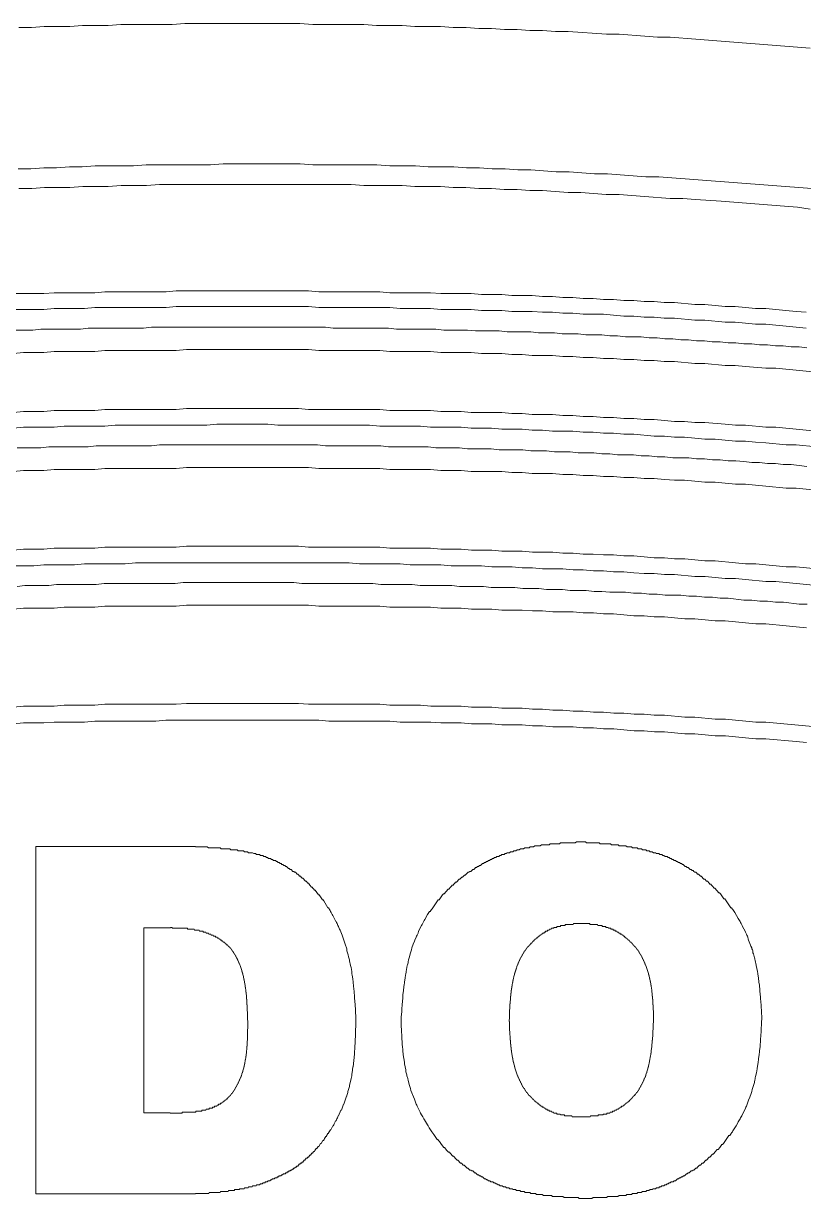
# Model space of a CAD drawing. Header units: millimetres. Extents: x 0 to 1975, y 0 to 1358.
# Drawn here: x 1096.72 to 1104.66, y 986.54 to 998.5 of the extents above; entities that cross this region are included whole.
import ezdxf

# ---------------------------------------------------------------- set-up
doc = ezdxf.new("R2010")
doc.units = ezdxf.units.MM
doc.layers.add('KASTEN', color=1, linetype='Continuous', lineweight=5)

msp = doc.modelspace()

# ---------------------------------------------------------------- linework, layer by layer
at = {"layer": 'KASTEN', "linetype": 'Continuous', "ltscale": 4}
for p, q in [((1096.844, 990.125), (1098.47, 990.125)), ((1096.844, 986.59), (1096.844, 990.125)), ((1097.946, 989.299), (1097.946, 987.416)), ((1098.216, 989.299), (1097.946, 989.299)), ((1097.946, 987.416), (1098.212, 987.416)), ((1098.47, 986.59), (1096.844, 986.59))]:
    msp.add_line(p, q, dxfattribs=at)
for points in [[(1096.671, 998.463), (1096.801, 998.463), (1096.931, 998.473), (1097.191, 998.473), (1097.321, 998.483), (1097.581, 998.483), (1097.711, 998.493), (1098.232, 998.493), (1098.362, 998.503), (1099.533, 998.503), (1099.664, 998.493), (1100.184, 998.493), (1100.314, 998.483), (1100.574, 998.483), (1100.704, 998.473), (1100.965, 998.473), (1101.095, 998.463), (1101.225, 998.463), (1101.355, 998.453), (1101.485, 998.453), (1101.615, 998.443), (1101.745, 998.443), (1101.875, 998.433), (1102.005, 998.433), (1102.135, 998.423), (1102.264, 998.423), (1102.654, 998.393), (1102.784, 998.393), (1103.044, 998.373), (1103.173, 998.363), (1103.303, 998.363), (1103.563, 998.343), (1103.692, 998.333), (1103.952, 998.313), (1104.081, 998.303), (1104.211, 998.293), (1104.34, 998.283), (1104.6, 998.263), (1104.729, 998.253)], [(1096.666, 997.023), (1096.796, 997.023), (1096.927, 997.033), (1097.057, 997.033), (1097.187, 997.043), (1097.318, 997.043), (1097.448, 997.053), (1097.839, 997.053), (1097.97, 997.063), (1098.622, 997.063), (1098.752, 997.073), (1099.535, 997.073), (1099.666, 997.063), (1100.318, 997.063), (1100.449, 997.053), (1100.709, 997.053), (1100.84, 997.043), (1101.101, 997.043), (1101.231, 997.033), (1101.362, 997.033), (1101.492, 997.023), (1101.622, 997.023), (1101.753, 997.013), (1101.883, 997.013), (1102.013, 997.003), (1102.144, 996.993), (1102.274, 996.993), (1102.534, 996.973), (1102.665, 996.973), (1103.055, 996.943), (1103.186, 996.943), (1104.746, 996.823)], [(1104.727, 996.613), (1104.598, 996.633), (1104.468, 996.643), (1104.339, 996.653), (1104.209, 996.663), (1104.08, 996.673), (1103.95, 996.683), (1103.821, 996.693), (1103.561, 996.713), (1103.432, 996.723), (1103.302, 996.723), (1103.042, 996.743), (1102.913, 996.753), (1102.783, 996.763), (1102.653, 996.763), (1102.393, 996.783), (1102.263, 996.783), (1102.134, 996.793), (1102.004, 996.803), (1101.874, 996.803), (1101.744, 996.813), (1101.614, 996.813), (1101.484, 996.823), (1101.354, 996.823), (1101.224, 996.833), (1101.094, 996.833), (1100.964, 996.843), (1100.704, 996.843), (1100.574, 996.853), (1100.184, 996.853), (1100.054, 996.863), (1098.103, 996.863), (1097.973, 996.853), (1097.713, 996.853), (1097.583, 996.843), (1097.323, 996.843), (1097.193, 996.833), (1096.933, 996.833), (1096.803, 996.823), (1096.673, 996.823)], [(1096.618, 995.753), (1096.928, 995.753), (1097.032, 995.763), (1097.446, 995.763), (1097.549, 995.773), (1098.171, 995.773), (1098.274, 995.783), (1099.621, 995.783), (1099.725, 995.773), (1100.346, 995.773), (1100.45, 995.763), (1100.864, 995.763), (1100.967, 995.753), (1101.278, 995.753), (1101.381, 995.743), (1101.588, 995.743), (1101.692, 995.733), (1101.899, 995.733), (1102.002, 995.723), (1102.106, 995.723), (1102.209, 995.713), (1102.313, 995.713), (1102.416, 995.703), (1102.52, 995.703), (1102.623, 995.693), (1102.726, 995.693), (1102.83, 995.683), (1102.933, 995.683), (1103.037, 995.673), (1103.14, 995.673), (1103.243, 995.663), (1103.347, 995.663), (1103.553, 995.643), (1103.656, 995.643), (1103.76, 995.633), (1103.863, 995.623), (1103.966, 995.623), (1104.07, 995.613), (1104.173, 995.603), (1104.276, 995.603), (1104.482, 995.583), (1104.586, 995.573), (1104.689, 995.563)], [(1104.689, 995.403), (1104.483, 995.423), (1104.379, 995.433), (1104.276, 995.443), (1104.173, 995.443), (1104.07, 995.453), (1103.966, 995.463), (1103.863, 995.463), (1103.657, 995.483), (1103.553, 995.483), (1103.347, 995.503), (1103.243, 995.503), (1103.14, 995.513), (1103.037, 995.513), (1102.933, 995.523), (1102.83, 995.523), (1102.727, 995.533), (1102.623, 995.543), (1102.416, 995.543), (1102.313, 995.553), (1102.209, 995.553), (1102.106, 995.563), (1102.003, 995.563), (1101.899, 995.573), (1101.692, 995.573), (1101.589, 995.583), (1101.382, 995.583), (1101.278, 995.593), (1100.967, 995.593), (1100.864, 995.603), (1100.553, 995.603), (1100.45, 995.613), (1099.725, 995.613), (1099.621, 995.623), (1098.274, 995.623), (1098.171, 995.613), (1097.446, 995.613), (1097.342, 995.603), (1097.032, 995.603), (1096.928, 995.593), (1096.617, 995.593)], [(1096.575, 995.383), (1096.816, 995.383), (1096.897, 995.393), (1097.299, 995.393), (1097.379, 995.403), (1097.942, 995.403), (1098.023, 995.413), (1099.793, 995.413), (1099.873, 995.403), (1100.436, 995.403), (1100.516, 995.393), (1100.919, 995.393), (1100.999, 995.383), (1101.24, 995.383), (1101.321, 995.373), (1101.562, 995.373), (1101.642, 995.363), (1101.884, 995.363), (1101.964, 995.353), (1102.125, 995.353), (1102.205, 995.343), (1102.366, 995.343), (1102.446, 995.333), (1102.607, 995.333), (1102.688, 995.323), (1102.768, 995.323), (1102.848, 995.313), (1103.009, 995.313), (1103.089, 995.303), (1103.17, 995.303), (1103.25, 995.293), (1103.33, 995.293), (1103.411, 995.283), (1103.491, 995.283), (1103.571, 995.273), (1103.652, 995.273), (1103.732, 995.263), (1103.812, 995.263), (1103.893, 995.253), (1103.973, 995.253), (1104.053, 995.243), (1104.134, 995.243), (1104.214, 995.233), (1104.294, 995.233), (1104.374, 995.223), (1104.455, 995.223), (1104.535, 995.213), (1104.615, 995.213), (1104.695, 995.203)], [(1096.617, 995.143), (1096.721, 995.153), (1096.928, 995.153), (1097.032, 995.163), (1097.446, 995.163), (1097.549, 995.173), (1098.274, 995.173), (1098.378, 995.183), (1099.621, 995.183), (1099.725, 995.173), (1100.346, 995.173), (1100.45, 995.163), (1100.864, 995.163), (1100.967, 995.153), (1101.278, 995.153), (1101.382, 995.143), (1101.589, 995.143), (1101.692, 995.133), (1101.796, 995.133), (1101.899, 995.123), (1102.106, 995.123), (1102.209, 995.113), (1102.313, 995.113), (1102.416, 995.103), (1102.52, 995.103), (1102.623, 995.093), (1102.727, 995.093), (1102.83, 995.083), (1102.933, 995.083), (1103.037, 995.073), (1103.14, 995.073), (1103.243, 995.063), (1103.347, 995.063), (1103.553, 995.043), (1103.657, 995.043), (1103.863, 995.023), (1103.966, 995.023), (1104.07, 995.013), (1104.276, 994.993), (1104.379, 994.993), (1104.482, 994.983), (1104.586, 994.973), (1104.895, 994.943)], [(1096.617, 994.543), (1096.721, 994.553), (1096.928, 994.553), (1097.031, 994.563), (1097.446, 994.563), (1097.549, 994.573), (1098.274, 994.573), (1098.378, 994.583), (1099.518, 994.583), (1099.621, 994.573), (1100.346, 994.573), (1100.45, 994.563), (1100.864, 994.563), (1100.968, 994.553), (1101.175, 994.553), (1101.278, 994.543), (1101.589, 994.543), (1101.692, 994.533), (1101.796, 994.533), (1101.899, 994.523), (1102.106, 994.523), (1102.21, 994.513), (1102.313, 994.513), (1102.417, 994.503), (1102.52, 994.503), (1102.623, 994.493), (1102.727, 994.493), (1102.83, 994.483), (1102.934, 994.483), (1103.037, 994.473), (1103.14, 994.473), (1103.244, 994.463), (1103.347, 994.453), (1103.45, 994.453), (1103.554, 994.443), (1103.657, 994.443), (1103.863, 994.423), (1103.967, 994.413), (1104.07, 994.413), (1104.276, 994.393), (1104.38, 994.393), (1104.998, 994.333)], [(1104.792, 994.193), (1104.586, 994.213), (1104.483, 994.213), (1104.277, 994.233), (1104.173, 994.243), (1104.07, 994.253), (1103.967, 994.253), (1103.864, 994.263), (1103.76, 994.273), (1103.657, 994.273), (1103.554, 994.283), (1103.45, 994.293), (1103.347, 994.293), (1103.244, 994.303), (1103.14, 994.303), (1102.934, 994.323), (1102.83, 994.323), (1102.727, 994.333), (1102.624, 994.333), (1102.52, 994.343), (1102.417, 994.343), (1102.313, 994.353), (1102.106, 994.353), (1102.003, 994.363), (1101.899, 994.363), (1101.796, 994.373), (1101.589, 994.373), (1101.485, 994.383), (1101.278, 994.383), (1101.175, 994.393), (1100.864, 994.393), (1100.761, 994.403), (1100.346, 994.403), (1100.243, 994.413), (1099.31, 994.413), (1099.207, 994.423), (1098.689, 994.423), (1098.585, 994.413), (1097.653, 994.413), (1097.549, 994.403), (1097.135, 994.403), (1097.031, 994.393), (1096.721, 994.393), (1096.617, 994.383)], [(1096.655, 994.183), (1096.896, 994.183), (1096.977, 994.193), (1097.379, 994.193), (1097.46, 994.203), (1098.023, 994.203), (1098.103, 994.213), (1099.712, 994.213), (1099.793, 994.203), (1100.356, 994.203), (1100.436, 994.193), (1100.838, 994.193), (1100.919, 994.183), (1101.16, 994.183), (1101.241, 994.173), (1101.482, 994.173), (1101.562, 994.163), (1101.803, 994.163), (1101.884, 994.153), (1102.045, 994.153), (1102.125, 994.143), (1102.286, 994.143), (1102.366, 994.133), (1102.527, 994.133), (1102.608, 994.123), (1102.688, 994.123), (1102.768, 994.113), (1102.929, 994.113), (1103.009, 994.103), (1103.09, 994.103), (1103.17, 994.093), (1103.25, 994.093), (1103.331, 994.083), (1103.492, 994.083), (1103.572, 994.073), (1103.652, 994.073), (1103.733, 994.063), (1103.813, 994.063), (1103.893, 994.053), (1103.973, 994.053), (1104.054, 994.043), (1104.134, 994.033), (1104.214, 994.033), (1104.295, 994.023), (1104.375, 994.023), (1104.455, 994.013), (1104.535, 994.013), (1104.616, 994.003), (1104.696, 993.993)], [(1096.617, 993.943), (1096.721, 993.953), (1096.928, 993.953), (1097.031, 993.963), (1097.446, 993.963), (1097.549, 993.973), (1098.274, 993.973), (1098.378, 993.983), (1099.621, 993.983), (1099.725, 993.973), (1100.346, 993.973), (1100.45, 993.963), (1100.864, 993.963), (1100.968, 993.953), (1101.175, 993.953), (1101.278, 993.943), (1101.589, 993.943), (1101.692, 993.933), (1101.796, 993.933), (1101.899, 993.923), (1102.106, 993.923), (1102.21, 993.913), (1102.313, 993.913), (1102.417, 993.903), (1102.52, 993.903), (1102.624, 993.893), (1102.727, 993.893), (1102.83, 993.883), (1102.934, 993.883), (1103.037, 993.873), (1103.14, 993.873), (1103.244, 993.863), (1103.347, 993.853), (1103.45, 993.853), (1103.554, 993.843), (1103.657, 993.833), (1103.76, 993.833), (1103.864, 993.823), (1103.967, 993.813), (1104.07, 993.813), (1104.173, 993.803), (1104.277, 993.793), (1104.483, 993.773), (1104.586, 993.773), (1104.895, 993.743)], [(1096.617, 993.143), (1096.721, 993.153), (1096.928, 993.153), (1097.031, 993.163), (1097.445, 993.163), (1097.549, 993.173), (1098.274, 993.173), (1098.378, 993.183), (1099.518, 993.183), (1099.621, 993.173), (1100.346, 993.173), (1100.45, 993.163), (1100.864, 993.163), (1100.968, 993.153), (1101.175, 993.153), (1101.279, 993.143), (1101.486, 993.143), (1101.589, 993.133), (1101.796, 993.133), (1101.9, 993.123), (1102.107, 993.123), (1102.21, 993.113), (1102.314, 993.113), (1102.417, 993.103), (1102.52, 993.103), (1102.624, 993.093), (1102.727, 993.093), (1102.831, 993.083), (1102.934, 993.083), (1103.037, 993.073), (1103.141, 993.063), (1103.244, 993.063), (1103.347, 993.053), (1103.451, 993.053), (1103.657, 993.033), (1103.761, 993.033), (1103.967, 993.013), (1104.071, 993.003), (1104.174, 993.003), (1104.483, 992.973), (1104.587, 992.973), (1106.647, 992.773)], [(1104.999, 992.763), (1104.484, 992.813), (1104.38, 992.823), (1104.277, 992.823), (1104.071, 992.843), (1103.967, 992.853), (1103.864, 992.853), (1103.658, 992.873), (1103.554, 992.873), (1103.348, 992.893), (1103.244, 992.893), (1103.141, 992.903), (1103.038, 992.903), (1102.934, 992.913), (1102.831, 992.923), (1102.727, 992.923), (1102.624, 992.933), (1102.521, 992.933), (1102.417, 992.943), (1102.314, 992.943), (1102.21, 992.953), (1102.003, 992.953), (1101.9, 992.963), (1101.796, 992.963), (1101.693, 992.973), (1101.486, 992.973), (1101.382, 992.983), (1101.072, 992.983), (1100.968, 992.993), (1100.657, 992.993), (1100.554, 993.003), (1100.139, 993.003), (1100.036, 993.013), (1097.86, 993.013), (1097.756, 993.003), (1097.342, 993.003), (1097.238, 992.993), (1096.928, 992.993), (1096.824, 992.983), (1096.513, 992.983)], [(1096.655, 992.773), (1096.735, 992.783), (1096.977, 992.783), (1097.057, 992.793), (1097.459, 992.793), (1097.54, 992.803), (1098.264, 992.803), (1098.345, 992.813), (1099.471, 992.813), (1099.552, 992.803), (1100.276, 992.803), (1100.356, 992.793), (1100.678, 992.793), (1100.758, 992.783), (1101.08, 992.783), (1101.16, 992.773), (1101.402, 992.773), (1101.482, 992.763), (1101.723, 992.763), (1101.804, 992.753), (1101.965, 992.753), (1102.045, 992.743), (1102.206, 992.743), (1102.286, 992.733), (1102.447, 992.733), (1102.528, 992.723), (1102.608, 992.723), (1102.688, 992.713), (1102.849, 992.713), (1102.93, 992.703), (1103.01, 992.703), (1103.09, 992.693), (1103.171, 992.693), (1103.251, 992.683), (1103.412, 992.683), (1103.492, 992.673), (1103.572, 992.673), (1103.653, 992.663), (1103.733, 992.663), (1103.813, 992.653), (1103.894, 992.653), (1104.054, 992.633), (1104.135, 992.633), (1104.215, 992.623), (1104.295, 992.623), (1104.375, 992.613), (1104.456, 992.613), (1104.616, 992.593), (1104.697, 992.593)], [(1096.617, 992.543), (1096.72, 992.553), (1097.031, 992.553), (1097.135, 992.563), (1097.445, 992.563), (1097.549, 992.573), (1098.274, 992.573), (1098.378, 992.583), (1099.621, 992.583), (1099.725, 992.573), (1100.347, 992.573), (1100.45, 992.563), (1100.864, 992.563), (1100.968, 992.553), (1101.175, 992.553), (1101.279, 992.543), (1101.486, 992.543), (1101.589, 992.533), (1101.796, 992.533), (1101.9, 992.523), (1102.003, 992.523), (1102.107, 992.513), (1102.314, 992.513), (1102.417, 992.503), (1102.521, 992.503), (1102.624, 992.493), (1102.727, 992.493), (1102.831, 992.483), (1102.934, 992.473), (1103.038, 992.473), (1103.141, 992.463), (1103.244, 992.463), (1103.348, 992.453), (1103.451, 992.443), (1103.554, 992.443), (1103.658, 992.433), (1103.761, 992.423), (1103.864, 992.423), (1103.967, 992.413), (1104.071, 992.403), (1104.174, 992.393), (1104.277, 992.393), (1104.483, 992.373), (1104.587, 992.363), (1104.69, 992.353)], [(1096.617, 991.543), (1096.72, 991.553), (1097.031, 991.553), (1097.134, 991.563), (1097.445, 991.563), (1097.549, 991.573), (1098.274, 991.573), (1098.378, 991.583), (1099.518, 991.583), (1099.621, 991.573), (1100.347, 991.573), (1100.45, 991.563), (1100.761, 991.563), (1100.865, 991.553), (1101.175, 991.553), (1101.279, 991.543), (1101.486, 991.543), (1101.59, 991.533), (1101.797, 991.533), (1101.9, 991.523), (1102.004, 991.523), (1102.107, 991.513), (1102.211, 991.513), (1102.314, 991.503), (1102.417, 991.503), (1102.521, 991.493), (1102.624, 991.493), (1102.728, 991.483), (1102.831, 991.483), (1102.935, 991.473), (1103.038, 991.473), (1103.141, 991.463), (1103.245, 991.463), (1103.451, 991.443), (1103.555, 991.443), (1103.761, 991.423), (1103.865, 991.423), (1104.174, 991.393), (1104.278, 991.393), (1104.793, 991.343)], [(1104.691, 991.183), (1104.587, 991.193), (1104.278, 991.223), (1104.175, 991.223), (1104.071, 991.233), (1103.865, 991.253), (1103.762, 991.253), (1103.658, 991.263), (1103.555, 991.273), (1103.452, 991.273), (1103.348, 991.283), (1103.245, 991.293), (1103.142, 991.293), (1103.038, 991.303), (1102.935, 991.303), (1102.831, 991.313), (1102.728, 991.323), (1102.625, 991.323), (1102.521, 991.333), (1102.418, 991.333), (1102.314, 991.343), (1102.107, 991.343), (1102.004, 991.353), (1101.9, 991.353), (1101.797, 991.363), (1101.59, 991.363), (1101.486, 991.373), (1101.279, 991.373), (1101.175, 991.383), (1100.968, 991.383), (1100.865, 991.393), (1100.554, 991.393), (1100.45, 991.403), (1099.829, 991.403), (1099.725, 991.413), (1098.17, 991.413), (1098.067, 991.403), (1097.445, 991.403), (1097.342, 991.393), (1097.031, 991.393), (1096.927, 991.383), (1096.72, 991.383), (1096.617, 991.373)], [(1100.563, 988.353), (1100.564, 988.363), (1100.565, 988.383), (1100.565, 988.393), (1100.57, 988.443), (1100.57, 988.463), (1100.576, 988.523), (1100.577, 988.543), (1100.582, 988.593), (1100.583, 988.613), (1100.586, 988.643), (1100.588, 988.653), (1100.59, 988.673), (1100.592, 988.683), (1100.593, 988.703), (1100.594, 988.713), (1100.596, 988.723), (1100.597, 988.733), (1100.599, 988.743), (1100.6, 988.753), (1100.602, 988.763), (1100.605, 988.793), (1100.613, 988.833), (1100.614, 988.843), (1100.617, 988.853), (1100.619, 988.873), (1100.627, 988.913), (1100.63, 988.923), (1100.632, 988.933), (1100.635, 988.943), (1100.637, 988.953), (1100.64, 988.973), (1100.643, 988.983), (1100.645, 988.993), (1100.66, 989.043), (1100.664, 989.053), (1100.67, 989.073), (1100.674, 989.093), (1100.677, 989.103), (1100.685, 989.123), (1100.688, 989.133), (1100.7, 989.163), (1100.705, 989.173), (1100.717, 989.203), (1100.722, 989.213), (1100.726, 989.223), (1100.736, 989.243), (1100.741, 989.263), (1100.771, 989.323), (1100.777, 989.333), (1100.787, 989.353), (1100.799, 989.373), (1100.804, 989.383), (1100.834, 989.433), (1100.841, 989.443), (1100.853, 989.463), (1100.86, 989.463), (1100.866, 989.473), (1100.873, 989.483), (1100.879, 989.493), (1100.942, 989.583), (1100.95, 989.583), (1100.964, 989.603), (1100.98, 989.623), (1100.987, 989.633), (1100.995, 989.643), (1101.003, 989.643), (1101.043, 989.693), (1101.051, 989.693), (1101.067, 989.713), (1101.076, 989.723), (1101.084, 989.733), (1101.093, 989.733), (1101.101, 989.743), (1101.11, 989.753), (1101.118, 989.763), (1101.127, 989.763), (1101.154, 989.793), (1101.163, 989.793), (1101.181, 989.813), (1101.19, 989.813), (1101.208, 989.833), (1101.217, 989.833), (1101.227, 989.843), (1101.245, 989.863), (1101.255, 989.863), (1101.264, 989.873), (1101.274, 989.873), (1101.283, 989.883), (1101.293, 989.893), (1101.303, 989.893), (1101.313, 989.903), (1101.322, 989.913), (1101.332, 989.913), (1101.342, 989.923), (1101.352, 989.923), (1101.362, 989.933), (1101.372, 989.933), (1101.392, 989.953), (1101.402, 989.953), (1101.413, 989.963), (1101.423, 989.963), (1101.433, 989.973), (1101.443, 989.973), (1101.454, 989.983), (1101.464, 989.983), (1101.474, 989.993), (1101.485, 989.993), (1101.495, 990.003), (1101.506, 990.003), (1101.516, 990.013), (1101.527, 990.013), (1101.538, 990.023), (1101.559, 990.023), (1101.57, 990.033), (1101.58, 990.033), (1101.591, 990.043), (1101.613, 990.043), (1101.624, 990.053), (1101.635, 990.053), (1101.645, 990.063), (1101.667, 990.063), (1101.678, 990.073), (1101.7, 990.073), (1101.711, 990.083), (1101.733, 990.083), (1101.744, 990.093), (1101.767, 990.093), (1101.778, 990.103), (1101.811, 990.103), (1101.823, 990.113), (1101.867, 990.113), (1101.879, 990.123), (1101.913, 990.123), (1101.924, 990.133), (1101.981, 990.133), (1101.992, 990.143), (1102.072, 990.143), (1102.083, 990.153), (1102.175, 990.153), (1102.186, 990.163), (1102.336, 990.163), (1102.348, 990.173), (1102.394, 990.173)], [(1102.394, 990.173), (1102.44, 990.173), (1102.452, 990.163), (1102.579, 990.163), (1102.59, 990.153), (1102.694, 990.153), (1102.705, 990.143), (1102.774, 990.143), (1102.785, 990.133), (1102.853, 990.133), (1102.865, 990.123), (1102.91, 990.123), (1102.921, 990.113), (1102.966, 990.113), (1102.977, 990.103), (1103.011, 990.103), (1103.022, 990.093), (1103.055, 990.093), (1103.066, 990.083), (1103.088, 990.083), (1103.099, 990.073), (1103.121, 990.073), (1103.132, 990.063), (1103.154, 990.063), (1103.164, 990.053), (1103.186, 990.053), (1103.197, 990.043), (1103.218, 990.043), (1103.229, 990.033), (1103.24, 990.033), (1103.251, 990.023), (1103.272, 990.023), (1103.282, 990.013), (1103.293, 990.013), (1103.304, 990.003), (1103.314, 990.003), (1103.324, 989.993), (1103.335, 989.993), (1103.345, 989.983), (1103.356, 989.983), (1103.366, 989.973), (1103.376, 989.973), (1103.387, 989.963), (1103.397, 989.963), (1103.407, 989.953), (1103.417, 989.953), (1103.427, 989.943), (1103.437, 989.943), (1103.457, 989.923), (1103.467, 989.923), (1103.477, 989.913), (1103.487, 989.913), (1103.507, 989.893), (1103.516, 989.893), (1103.526, 989.883), (1103.536, 989.883), (1103.545, 989.873), (1103.555, 989.863), (1103.564, 989.863), (1103.574, 989.853), (1103.583, 989.843), (1103.592, 989.843), (1103.602, 989.833), (1103.611, 989.823), (1103.62, 989.823), (1103.647, 989.793), (1103.656, 989.793), (1103.674, 989.773), (1103.682, 989.773), (1103.7, 989.753), (1103.708, 989.743), (1103.717, 989.743), (1103.725, 989.733), (1103.734, 989.723), (1103.75, 989.703), (1103.758, 989.703), (1103.798, 989.653), (1103.806, 989.653), (1103.814, 989.643), (1103.821, 989.633), (1103.837, 989.613), (1103.851, 989.593), (1103.859, 989.593), (1103.88, 989.563), (1103.888, 989.553), (1103.895, 989.543), (1103.901, 989.533), (1103.922, 989.503), (1103.928, 989.503), (1103.935, 989.493), (1103.941, 989.483), (1103.948, 989.473), (1103.954, 989.463), (1103.961, 989.453), (1103.997, 989.393), (1104.002, 989.383), (1104.014, 989.363), (1104.019, 989.353), (1104.025, 989.343), (1104.035, 989.323), (1104.041, 989.313), (1104.066, 989.263), (1104.07, 989.253), (1104.08, 989.233), (1104.084, 989.223), (1104.089, 989.213), (1104.093, 989.203), (1104.097, 989.183), (1104.102, 989.173), (1104.122, 989.123), (1104.125, 989.113), (1104.133, 989.093), (1104.136, 989.083), (1104.14, 989.073), (1104.143, 989.063), (1104.146, 989.043), (1104.15, 989.033), (1104.162, 988.993), (1104.164, 988.983), (1104.17, 988.963), (1104.172, 988.953), (1104.175, 988.933), (1104.177, 988.923), (1104.18, 988.913), (1104.192, 988.853), (1104.194, 988.833), (1104.2, 988.803), (1104.201, 988.793), (1104.203, 988.783), (1104.204, 988.773), (1104.206, 988.763), (1104.207, 988.743), (1104.209, 988.733), (1104.211, 988.713), (1104.213, 988.703), (1104.216, 988.673), (1104.217, 988.653), (1104.223, 988.593), (1104.224, 988.573), (1104.226, 988.553), (1104.226, 988.543), (1104.229, 988.513), (1104.229, 988.503), (1104.23, 988.483), (1104.232, 988.463), (1104.232, 988.453), (1104.234, 988.433), (1104.234, 988.423), (1104.235, 988.403), (1104.235, 988.393), (1104.236, 988.383)], [(1098.47, 990.123), (1098.591, 990.123), (1098.602, 990.113), (1098.722, 990.113), (1098.733, 990.103), (1098.819, 990.103), (1098.83, 990.093), (1098.894, 990.093), (1098.905, 990.083), (1098.958, 990.083), (1098.969, 990.073), (1099, 990.073), (1099.011, 990.063), (1099.052, 990.063), (1099.063, 990.053), (1099.083, 990.053), (1099.093, 990.043), (1099.124, 990.043), (1099.134, 990.033), (1099.155, 990.033), (1099.165, 990.023), (1099.185, 990.023), (1099.195, 990.013), (1099.205, 990.013), (1099.215, 990.003), (1099.235, 990.003), (1099.245, 989.993), (1099.255, 989.993), (1099.264, 989.983), (1099.284, 989.983), (1099.294, 989.973), (1099.303, 989.973), (1099.313, 989.963), (1099.323, 989.963), (1099.332, 989.953), (1099.342, 989.953), (1099.351, 989.943), (1099.361, 989.943), (1099.37, 989.933), (1099.38, 989.933), (1099.389, 989.923), (1099.398, 989.923), (1099.407, 989.913), (1099.417, 989.903), (1099.426, 989.903), (1099.435, 989.893), (1099.444, 989.893), (1099.462, 989.873), (1099.471, 989.873), (1099.48, 989.863), (1099.488, 989.863), (1099.506, 989.843), (1099.514, 989.843), (1099.523, 989.833), (1099.531, 989.823), (1099.54, 989.823), (1099.548, 989.813), (1099.557, 989.803), (1099.565, 989.803), (1099.589, 989.773), (1099.597, 989.773), (1099.613, 989.753), (1099.621, 989.753), (1099.629, 989.743), (1099.636, 989.733), (1099.652, 989.713), (1099.659, 989.713), (1099.666, 989.703), (1099.674, 989.693), (1099.681, 989.683), (1099.688, 989.683), (1099.723, 989.633), (1099.73, 989.633), (1099.737, 989.623), (1099.743, 989.613), (1099.757, 989.593), (1099.763, 989.583), (1099.769, 989.583), (1099.776, 989.573), (1099.818, 989.503), (1099.824, 989.503), (1099.83, 989.493), (1099.835, 989.483), (1099.841, 989.473), (1099.846, 989.463), (1099.852, 989.453), (1099.862, 989.433), (1099.868, 989.423), (1099.898, 989.363), (1099.903, 989.363), (1099.907, 989.353), (1099.912, 989.343), (1099.916, 989.333), (1099.921, 989.323), (1099.925, 989.313), (1099.93, 989.303), (1099.938, 989.283), (1099.943, 989.273), (1099.963, 989.223), (1099.966, 989.213), (1099.974, 989.193), (1099.977, 989.183), (1099.985, 989.163), (1099.991, 989.143), (1099.995, 989.133), (1100.01, 989.083), (1100.013, 989.063), (1100.022, 989.033), (1100.024, 989.023), (1100.03, 989.003), (1100.032, 988.993), (1100.035, 988.983), (1100.037, 988.973), (1100.04, 988.963), (1100.05, 988.913), (1100.053, 988.903), (1100.054, 988.893), (1100.062, 988.853), (1100.063, 988.833), (1100.067, 988.813), (1100.068, 988.803), (1100.07, 988.793), (1100.071, 988.783), (1100.073, 988.773), (1100.075, 988.753), (1100.077, 988.743), (1100.084, 988.673), (1100.085, 988.653), (1100.091, 988.593), (1100.091, 988.583), (1100.094, 988.553), (1100.094, 988.543), (1100.096, 988.523), (1100.096, 988.513), (1100.097, 988.493), (1100.098, 988.483), (1100.098, 988.473), (1100.099, 988.463), (1100.099, 988.453), (1100.101, 988.433), (1100.101, 988.423), (1100.102, 988.413), (1100.102, 988.403), (1100.103, 988.393), (1100.103, 988.383), (1100.104, 988.373)], [(1102.391, 989.343), (1102.319, 989.343), (1102.314, 989.333), (1102.237, 989.333), (1102.232, 989.323), (1102.189, 989.323), (1102.184, 989.313), (1102.152, 989.313), (1102.147, 989.303), (1102.121, 989.303), (1102.116, 989.293), (1102.096, 989.293), (1102.091, 989.283), (1102.076, 989.283), (1102.071, 989.273), (1102.056, 989.273), (1102.051, 989.263), (1102.037, 989.263), (1102.032, 989.253), (1102.023, 989.253), (1102.018, 989.243), (1102.004, 989.243), (1102, 989.233), (1101.99, 989.233), (1101.986, 989.223), (1101.977, 989.223), (1101.972, 989.213), (1101.964, 989.213), (1101.959, 989.203), (1101.951, 989.203), (1101.946, 989.193), (1101.938, 989.193), (1101.934, 989.183), (1101.926, 989.183), (1101.922, 989.173), (1101.917, 989.173), (1101.913, 989.163), (1101.906, 989.163), (1101.902, 989.153), (1101.898, 989.153), (1101.894, 989.143), (1101.886, 989.143), (1101.883, 989.133), (1101.879, 989.133), (1101.875, 989.123), (1101.868, 989.123), (1101.864, 989.113), (1101.861, 989.113), (1101.857, 989.103), (1101.85, 989.103), (1101.847, 989.093), (1101.844, 989.093), (1101.84, 989.083), (1101.837, 989.083), (1101.834, 989.073), (1101.831, 989.073), (1101.828, 989.063), (1101.821, 989.063), (1101.818, 989.053), (1101.815, 989.053), (1101.812, 989.043), (1101.809, 989.043), (1101.807, 989.033), (1101.804, 989.033), (1101.801, 989.023), (1101.798, 989.023), (1101.795, 989.013), (1101.793, 989.013), (1101.79, 989.003), (1101.785, 989.003), (1101.782, 988.993), (1101.78, 988.993), (1101.777, 988.983), (1101.775, 988.983), (1101.773, 988.973), (1101.77, 988.973), (1101.768, 988.963), (1101.766, 988.963), (1101.763, 988.953), (1101.761, 988.953), (1101.759, 988.943), (1101.757, 988.943), (1101.755, 988.933), (1101.753, 988.933), (1101.751, 988.923), (1101.749, 988.923), (1101.747, 988.913), (1101.745, 988.913), (1101.743, 988.903), (1101.741, 988.903), (1101.737, 988.883), (1101.736, 988.883), (1101.734, 988.873), (1101.732, 988.873), (1101.731, 988.863), (1101.729, 988.863), (1101.727, 988.853), (1101.726, 988.853), (1101.724, 988.843), (1101.723, 988.843), (1101.721, 988.833), (1101.72, 988.833), (1101.718, 988.823), (1101.717, 988.823), (1101.715, 988.813), (1101.714, 988.813), (1101.713, 988.803), (1101.711, 988.803), (1101.709, 988.783), (1101.708, 988.783), (1101.706, 988.773), (1101.705, 988.773), (1101.704, 988.763), (1101.703, 988.763), (1101.702, 988.753), (1101.701, 988.753), (1101.7, 988.743), (1101.699, 988.743), (1101.698, 988.733), (1101.697, 988.733), (1101.696, 988.723), (1101.695, 988.723), (1101.693, 988.703), (1101.692, 988.703), (1101.691, 988.693), (1101.69, 988.693), (1101.69, 988.683), (1101.689, 988.683), (1101.688, 988.673), (1101.687, 988.673), (1101.687, 988.663), (1101.686, 988.663), (1101.685, 988.653), (1101.684, 988.653), (1101.684, 988.643), (1101.683, 988.633), (1101.682, 988.633), (1101.682, 988.623), (1101.681, 988.623), (1101.681, 988.613), (1101.68, 988.613), (1101.68, 988.603), (1101.679, 988.603), (1101.677, 988.583), (1101.677, 988.573), (1101.674, 988.543), (1101.674, 988.533), (1101.673, 988.533), (1101.673, 988.523), (1101.672, 988.523), (1101.672, 988.503), (1101.671, 988.503), (1101.671, 988.483), (1101.67, 988.483), (1101.67, 988.473), (1101.669, 988.463), (1101.669, 988.453), (1101.668, 988.443), (1101.668, 988.423), (1101.667, 988.423), (1101.667, 988.403), (1101.666, 988.393), (1101.666, 988.373), (1101.665, 988.363), (1101.665, 988.353)], [(1103.134, 988.403), (1103.134, 988.413), (1103.133, 988.423), (1103.133, 988.433), (1103.132, 988.443), (1103.132, 988.453), (1103.131, 988.463), (1103.131, 988.473), (1103.13, 988.473), (1103.13, 988.493), (1103.129, 988.503), (1103.129, 988.513), (1103.128, 988.513), (1103.128, 988.523), (1103.127, 988.533), (1103.127, 988.543), (1103.126, 988.543), (1103.126, 988.553), (1103.125, 988.563), (1103.125, 988.573), (1103.124, 988.573), (1103.124, 988.583), (1103.123, 988.583), (1103.123, 988.593), (1103.122, 988.593), (1103.122, 988.603), (1103.121, 988.603), (1103.121, 988.613), (1103.12, 988.613), (1103.12, 988.623), (1103.119, 988.623), (1103.119, 988.633), (1103.118, 988.643), (1103.117, 988.643), (1103.117, 988.653), (1103.116, 988.653), (1103.116, 988.663), (1103.115, 988.663), (1103.113, 988.683), (1103.112, 988.683), (1103.11, 988.703), (1103.109, 988.703), (1103.108, 988.713), (1103.107, 988.713), (1103.106, 988.723), (1103.105, 988.723), (1103.105, 988.733), (1103.104, 988.743), (1103.103, 988.743), (1103.102, 988.753), (1103.101, 988.753), (1103.1, 988.763), (1103.098, 988.763), (1103.097, 988.773), (1103.096, 988.773), (1103.095, 988.783), (1103.094, 988.783), (1103.093, 988.793), (1103.092, 988.793), (1103.09, 988.803), (1103.089, 988.803), (1103.088, 988.813), (1103.087, 988.813), (1103.085, 988.823), (1103.084, 988.823), (1103.082, 988.833), (1103.081, 988.833), (1103.08, 988.843), (1103.078, 988.843), (1103.077, 988.853), (1103.075, 988.853), (1103.073, 988.863), (1103.072, 988.863), (1103.07, 988.873), (1103.068, 988.873), (1103.067, 988.883), (1103.065, 988.883), (1103.063, 988.893), (1103.061, 988.893), (1103.06, 988.903), (1103.058, 988.903), (1103.056, 988.913), (1103.054, 988.913), (1103.052, 988.923), (1103.05, 988.923), (1103.048, 988.933), (1103.046, 988.933), (1103.044, 988.943), (1103.042, 988.943), (1103.039, 988.953), (1103.037, 988.953), (1103.035, 988.963), (1103.033, 988.963), (1103.03, 988.973), (1103.028, 988.973), (1103.026, 988.983), (1103.023, 988.983), (1103.021, 988.993), (1103.018, 988.993), (1103.016, 989.003), (1103.013, 989.003), (1103.011, 989.013), (1103.008, 989.013), (1103.005, 989.023), (1103, 989.023), (1102.997, 989.033), (1102.994, 989.033), (1102.992, 989.043), (1102.989, 989.043), (1102.986, 989.053), (1102.983, 989.053), (1102.98, 989.063), (1102.977, 989.063), (1102.974, 989.073), (1102.968, 989.073), (1102.964, 989.083), (1102.961, 989.083), (1102.958, 989.093), (1102.955, 989.093), (1102.951, 989.103), (1102.945, 989.103), (1102.941, 989.113), (1102.938, 989.113), (1102.934, 989.123), (1102.927, 989.123), (1102.923, 989.133), (1102.92, 989.133), (1102.916, 989.143), (1102.909, 989.143), (1102.905, 989.153), (1102.897, 989.153), (1102.893, 989.163), (1102.889, 989.163), (1102.885, 989.173), (1102.877, 989.173), (1102.873, 989.183), (1102.865, 989.183), (1102.861, 989.193), (1102.853, 989.193), (1102.849, 989.203), (1102.84, 989.203), (1102.836, 989.213), (1102.827, 989.213), (1102.823, 989.223), (1102.814, 989.223), (1102.81, 989.233), (1102.796, 989.233), (1102.791, 989.243), (1102.782, 989.243), (1102.778, 989.253), (1102.764, 989.253), (1102.759, 989.263), (1102.745, 989.263), (1102.74, 989.273), (1102.725, 989.273), (1102.72, 989.283), (1102.701, 989.283), (1102.696, 989.293), (1102.676, 989.293), (1102.671, 989.303), (1102.65, 989.303), (1102.645, 989.313), (1102.614, 989.313), (1102.609, 989.323), (1102.567, 989.323), (1102.562, 989.333), (1102.488, 989.333), (1102.482, 989.343), (1102.391, 989.343)], [(1099.002, 988.343), (1099.002, 988.353), (1099.001, 988.363), (1099.001, 988.393), (1099, 988.393), (1099, 988.423), (1098.999, 988.423), (1098.999, 988.443), (1098.998, 988.453), (1098.998, 988.473), (1098.997, 988.473), (1098.997, 988.493), (1098.996, 988.493), (1098.996, 988.513), (1098.995, 988.513), (1098.995, 988.523), (1098.994, 988.533), (1098.994, 988.543), (1098.993, 988.543), (1098.993, 988.553), (1098.992, 988.563), (1098.992, 988.573), (1098.991, 988.573), (1098.991, 988.583), (1098.99, 988.583), (1098.99, 988.593), (1098.985, 988.643), (1098.984, 988.643), (1098.984, 988.653), (1098.983, 988.653), (1098.983, 988.663), (1098.982, 988.663), (1098.98, 988.683), (1098.979, 988.683), (1098.979, 988.693), (1098.978, 988.693), (1098.976, 988.713), (1098.975, 988.713), (1098.974, 988.723), (1098.973, 988.723), (1098.973, 988.733), (1098.972, 988.733), (1098.971, 988.743), (1098.97, 988.743), (1098.969, 988.753), (1098.968, 988.753), (1098.967, 988.763), (1098.966, 988.763), (1098.965, 988.773), (1098.964, 988.773), (1098.963, 988.783), (1098.962, 988.783), (1098.961, 988.793), (1098.96, 988.793), (1098.959, 988.803), (1098.958, 988.803), (1098.957, 988.813), (1098.955, 988.813), (1098.954, 988.823), (1098.953, 988.823), (1098.952, 988.833), (1098.95, 988.833), (1098.949, 988.843), (1098.946, 988.843), (1098.945, 988.853), (1098.944, 988.853), (1098.942, 988.863), (1098.941, 988.863), (1098.939, 988.873), (1098.938, 988.873), (1098.936, 988.883), (1098.935, 988.883), (1098.933, 988.893), (1098.931, 988.893), (1098.93, 988.903), (1098.928, 988.903), (1098.926, 988.913), (1098.925, 988.913), (1098.923, 988.923), (1098.921, 988.923), (1098.919, 988.933), (1098.916, 988.933), (1098.914, 988.943), (1098.912, 988.943), (1098.91, 988.953), (1098.908, 988.953), (1098.906, 988.963), (1098.903, 988.963), (1098.901, 988.973), (1098.899, 988.973), (1098.897, 988.983), (1098.892, 988.983), (1098.89, 988.993), (1098.888, 988.993), (1098.885, 989.003), (1098.883, 989.003), (1098.88, 989.013), (1098.878, 989.013), (1098.875, 989.023), (1098.87, 989.023), (1098.868, 989.033), (1098.865, 989.033), (1098.862, 989.043), (1098.859, 989.043), (1098.857, 989.053), (1098.851, 989.053), (1098.848, 989.063), (1098.845, 989.063), (1098.842, 989.073), (1098.836, 989.073), (1098.833, 989.083), (1098.83, 989.083), (1098.826, 989.093), (1098.82, 989.093), (1098.816, 989.103), (1098.81, 989.103), (1098.806, 989.113), (1098.803, 989.113), (1098.799, 989.123), (1098.792, 989.123), (1098.788, 989.133), (1098.781, 989.133), (1098.777, 989.143), (1098.769, 989.143), (1098.766, 989.153), (1098.754, 989.153), (1098.75, 989.163), (1098.741, 989.163), (1098.737, 989.173), (1098.725, 989.173), (1098.721, 989.183), (1098.712, 989.183), (1098.708, 989.193), (1098.695, 989.193), (1098.69, 989.203), (1098.677, 989.203), (1098.672, 989.213), (1098.654, 989.213), (1098.65, 989.223), (1098.631, 989.223), (1098.627, 989.233), (1098.608, 989.233), (1098.603, 989.243), (1098.58, 989.243), (1098.575, 989.253), (1098.551, 989.253), (1098.546, 989.263), (1098.512, 989.263), (1098.507, 989.273), (1098.462, 989.273), (1098.457, 989.283), (1098.392, 989.283), (1098.387, 989.293), (1098.237, 989.293), (1098.231, 989.303), (1098.216, 989.303)], [(1102.401, 987.373), (1102.487, 987.373), (1102.493, 987.383), (1102.567, 987.383), (1102.572, 987.393), (1102.617, 987.393), (1102.623, 987.403), (1102.655, 987.403), (1102.661, 987.413), (1102.688, 987.413), (1102.693, 987.423), (1102.714, 987.423), (1102.719, 987.433), (1102.735, 987.433), (1102.74, 987.443), (1102.756, 987.443), (1102.761, 987.453), (1102.776, 987.453), (1102.781, 987.463), (1102.791, 987.463), (1102.795, 987.473), (1102.805, 987.473), (1102.81, 987.483), (1102.824, 987.483), (1102.829, 987.493), (1102.838, 987.493), (1102.843, 987.503), (1102.847, 987.503), (1102.852, 987.513), (1102.861, 987.513), (1102.865, 987.523), (1102.874, 987.523), (1102.878, 987.533), (1102.887, 987.533), (1102.891, 987.543), (1102.895, 987.543), (1102.899, 987.553), (1102.907, 987.553), (1102.911, 987.563), (1102.915, 987.563), (1102.919, 987.573), (1102.923, 987.573), (1102.927, 987.583), (1102.934, 987.583), (1102.938, 987.593), (1102.942, 987.593), (1102.945, 987.603), (1102.949, 987.603), (1102.953, 987.613), (1102.956, 987.613), (1102.96, 987.623), (1102.966, 987.623), (1102.97, 987.633), (1102.973, 987.633), (1102.976, 987.643), (1102.979, 987.643), (1102.983, 987.653), (1102.986, 987.653), (1102.989, 987.663), (1102.992, 987.663), (1102.995, 987.673), (1102.998, 987.673), (1103.001, 987.683), (1103.003, 987.683), (1103.006, 987.693), (1103.009, 987.693), (1103.012, 987.703), (1103.014, 987.703), (1103.017, 987.713), (1103.019, 987.713), (1103.022, 987.723), (1103.024, 987.723), (1103.027, 987.733), (1103.029, 987.733), (1103.032, 987.743), (1103.034, 987.743), (1103.036, 987.753), (1103.038, 987.753), (1103.04, 987.763), (1103.043, 987.763), (1103.045, 987.773), (1103.047, 987.773), (1103.049, 987.783), (1103.051, 987.783), (1103.053, 987.793), (1103.055, 987.793), (1103.057, 987.803), (1103.058, 987.813), (1103.06, 987.813), (1103.062, 987.823), (1103.064, 987.823), (1103.065, 987.833), (1103.067, 987.833), (1103.069, 987.843), (1103.07, 987.843), (1103.072, 987.853), (1103.073, 987.853), (1103.075, 987.863), (1103.076, 987.873), (1103.078, 987.873), (1103.079, 987.883), (1103.081, 987.883), (1103.082, 987.893), (1103.083, 987.893), (1103.085, 987.903), (1103.086, 987.903), (1103.088, 987.923), (1103.09, 987.923), (1103.091, 987.933), (1103.092, 987.933), (1103.093, 987.943), (1103.094, 987.943), (1103.095, 987.953), (1103.096, 987.953), (1103.097, 987.963), (1103.099, 987.973), (1103.1, 987.973), (1103.1, 987.983), (1103.101, 987.983), (1103.102, 987.993), (1103.103, 987.993), (1103.105, 988.013), (1103.106, 988.013), (1103.107, 988.023), (1103.108, 988.023), (1103.108, 988.033), (1103.109, 988.033), (1103.11, 988.043), (1103.111, 988.043), (1103.111, 988.053), (1103.112, 988.063), (1103.113, 988.063), (1103.116, 988.093), (1103.117, 988.093), (1103.117, 988.103), (1103.12, 988.133), (1103.121, 988.133), (1103.121, 988.153), (1103.122, 988.153), (1103.122, 988.163), (1103.123, 988.163), (1103.123, 988.173), (1103.124, 988.173), (1103.124, 988.183), (1103.125, 988.193), (1103.125, 988.203), (1103.126, 988.203), (1103.126, 988.213), (1103.127, 988.223), (1103.127, 988.233), (1103.128, 988.243), (1103.128, 988.253), (1103.129, 988.263), (1103.129, 988.273), (1103.13, 988.283), (1103.13, 988.293), (1103.131, 988.303), (1103.131, 988.323), (1103.132, 988.333), (1103.132, 988.353), (1103.133, 988.353), (1103.133, 988.383), (1103.134, 988.383), (1103.134, 988.403)], [(1104.236, 988.383), (1104.235, 988.373), (1104.235, 988.363), (1104.234, 988.353), (1104.234, 988.333), (1104.232, 988.313), (1104.232, 988.303), (1104.23, 988.283), (1104.23, 988.273), (1104.229, 988.253), (1104.228, 988.243), (1104.228, 988.233), (1104.226, 988.213), (1104.226, 988.203), (1104.225, 988.193), (1104.224, 988.173), (1104.221, 988.143), (1104.221, 988.133), (1104.219, 988.113), (1104.218, 988.093), (1104.215, 988.063), (1104.213, 988.053), (1104.211, 988.033), (1104.21, 988.013), (1104.209, 988.003), (1104.207, 987.993), (1104.206, 987.983), (1104.204, 987.973), (1104.203, 987.963), (1104.201, 987.953), (1104.2, 987.933), (1104.198, 987.923), (1104.197, 987.913), (1104.191, 987.883), (1104.19, 987.873), (1104.188, 987.863), (1104.186, 987.843), (1104.182, 987.823), (1104.179, 987.813), (1104.173, 987.783), (1104.17, 987.773), (1104.168, 987.763), (1104.165, 987.743), (1104.162, 987.733), (1104.16, 987.723), (1104.139, 987.653), (1104.135, 987.633), (1104.132, 987.623), (1104.128, 987.613), (1104.125, 987.603), (1104.117, 987.583), (1104.114, 987.573), (1104.102, 987.543), (1104.097, 987.533), (1104.089, 987.513), (1104.084, 987.493), (1104.08, 987.483), (1104.075, 987.473), (1104.071, 987.463), (1104.031, 987.383), (1104.025, 987.373), (1104.02, 987.363), (1104.014, 987.353), (1104.009, 987.343), (1103.997, 987.323), (1103.992, 987.313), (1103.974, 987.283), (1103.967, 987.273), (1103.949, 987.243), (1103.942, 987.233), (1103.936, 987.223), (1103.929, 987.213), (1103.923, 987.203), (1103.909, 987.183), (1103.902, 987.183), (1103.867, 987.133), (1103.859, 987.123), (1103.845, 987.103), (1103.837, 987.093), (1103.83, 987.093), (1103.814, 987.073), (1103.807, 987.063), (1103.791, 987.043), (1103.783, 987.043), (1103.759, 987.013), (1103.75, 987.003), (1103.742, 986.993), (1103.734, 986.993), (1103.725, 986.983), (1103.717, 986.973), (1103.708, 986.963), (1103.7, 986.963), (1103.691, 986.953), (1103.683, 986.943), (1103.674, 986.933), (1103.665, 986.933), (1103.638, 986.903), (1103.629, 986.903), (1103.611, 986.883), (1103.602, 986.883), (1103.593, 986.873), (1103.583, 986.863), (1103.574, 986.853), (1103.564, 986.853), (1103.555, 986.843), (1103.545, 986.833), (1103.536, 986.833), (1103.526, 986.823), (1103.517, 986.823), (1103.497, 986.803), (1103.487, 986.803), (1103.477, 986.793), (1103.468, 986.793), (1103.448, 986.773), (1103.438, 986.773), (1103.428, 986.763), (1103.417, 986.763), (1103.407, 986.753), (1103.397, 986.753), (1103.387, 986.743), (1103.377, 986.743), (1103.366, 986.733), (1103.356, 986.723), (1103.345, 986.723), (1103.335, 986.713), (1103.314, 986.713), (1103.303, 986.703), (1103.293, 986.703), (1103.282, 986.693), (1103.272, 986.693), (1103.261, 986.683), (1103.25, 986.683), (1103.24, 986.673), (1103.218, 986.673), (1103.207, 986.663), (1103.196, 986.663), (1103.186, 986.653), (1103.164, 986.653), (1103.153, 986.643), (1103.131, 986.643), (1103.12, 986.633), (1103.098, 986.633), (1103.087, 986.623), (1103.065, 986.623), (1103.054, 986.613), (1103.02, 986.613), (1103.009, 986.603), (1102.975, 986.603), (1102.964, 986.593), (1102.919, 986.593), (1102.908, 986.583), (1102.862, 986.583), (1102.851, 986.573), (1102.783, 986.573), (1102.771, 986.563), (1102.668, 986.563), (1102.656, 986.553), (1102.518, 986.553), (1102.506, 986.543), (1102.437, 986.543)], [(1098.212, 987.413), (1098.333, 987.413), (1098.339, 987.423), (1098.47, 987.423), (1098.476, 987.433), (1098.532, 987.433), (1098.537, 987.443), (1098.576, 987.443), (1098.581, 987.453), (1098.608, 987.453), (1098.614, 987.463), (1098.641, 987.463), (1098.646, 987.473), (1098.662, 987.473), (1098.667, 987.483), (1098.688, 987.483), (1098.693, 987.493), (1098.703, 987.493), (1098.708, 987.503), (1098.723, 987.503), (1098.728, 987.513), (1098.738, 987.513), (1098.742, 987.523), (1098.752, 987.523), (1098.756, 987.533), (1098.765, 987.533), (1098.77, 987.543), (1098.778, 987.543), (1098.783, 987.553), (1098.791, 987.553), (1098.795, 987.563), (1098.799, 987.563), (1098.803, 987.573), (1098.811, 987.573), (1098.815, 987.583), (1098.819, 987.583), (1098.823, 987.593), (1098.826, 987.593), (1098.83, 987.603), (1098.834, 987.603), (1098.837, 987.613), (1098.844, 987.613), (1098.847, 987.623), (1098.851, 987.623), (1098.854, 987.633), (1098.857, 987.633), (1098.861, 987.643), (1098.864, 987.643), (1098.867, 987.653), (1098.87, 987.653), (1098.873, 987.663), (1098.876, 987.663), (1098.879, 987.673), (1098.882, 987.673), (1098.885, 987.683), (1098.888, 987.683), (1098.89, 987.693), (1098.893, 987.693), (1098.896, 987.703), (1098.898, 987.703), (1098.901, 987.713), (1098.904, 987.713), (1098.906, 987.723), (1098.909, 987.723), (1098.911, 987.733), (1098.913, 987.733), (1098.916, 987.743), (1098.918, 987.743), (1098.92, 987.753), (1098.923, 987.753), (1098.925, 987.763), (1098.927, 987.763), (1098.929, 987.773), (1098.931, 987.773), (1098.933, 987.783), (1098.935, 987.783), (1098.937, 987.793), (1098.939, 987.793), (1098.943, 987.813), (1098.944, 987.813), (1098.946, 987.823), (1098.948, 987.823), (1098.95, 987.833), (1098.951, 987.833), (1098.953, 987.843), (1098.954, 987.843), (1098.956, 987.853), (1098.957, 987.853), (1098.959, 987.863), (1098.96, 987.863), (1098.962, 987.873), (1098.963, 987.883), (1098.965, 987.883), (1098.966, 987.893), (1098.967, 987.893), (1098.968, 987.903), (1098.97, 987.903), (1098.971, 987.913), (1098.972, 987.913), (1098.973, 987.923), (1098.974, 987.923), (1098.976, 987.943), (1098.977, 987.943), (1098.978, 987.953), (1098.979, 987.953), (1098.98, 987.963), (1098.981, 987.963), (1098.982, 987.973), (1098.983, 987.973), (1098.984, 987.983), (1098.984, 987.993), (1098.985, 987.993), (1098.986, 988.003), (1098.987, 988.003), (1098.987, 988.013), (1098.988, 988.013), (1098.989, 988.023), (1098.989, 988.033), (1098.99, 988.033), (1098.994, 988.073), (1098.994, 988.083), (1098.995, 988.083), (1098.995, 988.093), (1098.996, 988.093), (1098.996, 988.103), (1098.997, 988.113), (1098.997, 988.123), (1098.998, 988.133), (1098.998, 988.143), (1098.999, 988.153), (1098.999, 988.173), (1099, 988.173), (1099, 988.203), (1099.001, 988.213), (1099.001, 988.263), (1099.002, 988.273), (1099.002, 988.343)], [(1100.104, 988.373), (1100.104, 988.363), (1100.103, 988.353), (1100.103, 988.323), (1100.102, 988.313), (1100.102, 988.283), (1100.101, 988.273), (1100.101, 988.253), (1100.1, 988.243), (1100.1, 988.223), (1100.099, 988.213), (1100.099, 988.203), (1100.098, 988.193), (1100.098, 988.183), (1100.097, 988.173), (1100.097, 988.153), (1100.096, 988.143), (1100.096, 988.133), (1100.095, 988.123), (1100.095, 988.113), (1100.094, 988.103), (1100.094, 988.093), (1100.092, 988.073), (1100.092, 988.063), (1100.09, 988.043), (1100.09, 988.033), (1100.089, 988.033), (1100.088, 988.023), (1100.088, 988.013), (1100.075, 987.883), (1100.073, 987.883), (1100.07, 987.853), (1100.068, 987.843), (1100.067, 987.833), (1100.065, 987.823), (1100.064, 987.813), (1100.062, 987.803), (1100.061, 987.793), (1100.055, 987.763), (1100.054, 987.763), (1100.04, 987.693), (1100.037, 987.683), (1100.033, 987.663), (1100.031, 987.663), (1100.028, 987.653), (1100.026, 987.643), (1100.023, 987.633), (1100.021, 987.623), (1100.012, 987.593), (1100.01, 987.583), (1100.007, 987.583), (1099.998, 987.553), (1099.994, 987.543), (1099.985, 987.513), (1099.981, 987.503), (1099.978, 987.503), (1099.974, 987.493), (1099.971, 987.483), (1099.967, 987.473), (1099.964, 987.463), (1099.956, 987.443), (1099.952, 987.443), (1099.928, 987.383), (1099.924, 987.383), (1099.92, 987.373), (1099.915, 987.363), (1099.911, 987.353), (1099.906, 987.343), (1099.902, 987.333), (1099.897, 987.333), (1099.893, 987.323), (1099.883, 987.303), (1099.879, 987.293), (1099.874, 987.283), (1099.869, 987.283), (1099.849, 987.243), (1099.844, 987.243), (1099.839, 987.233), (1099.833, 987.223), (1099.823, 987.203), (1099.818, 987.203), (1099.812, 987.193), (1099.807, 987.183), (1099.801, 987.173), (1099.796, 987.173), (1099.784, 987.153), (1099.779, 987.143), (1099.773, 987.133), (1099.767, 987.133), (1099.749, 987.103), (1099.743, 987.103), (1099.725, 987.073), (1099.719, 987.073), (1099.713, 987.063), (1099.706, 987.053), (1099.7, 987.053), (1099.694, 987.043), (1099.687, 987.033), (1099.681, 987.023), (1099.674, 987.023), (1099.668, 987.013), (1099.661, 987.003), (1099.654, 987.003), (1099.648, 986.993), (1099.641, 986.983), (1099.634, 986.983), (1099.62, 986.963), (1099.613, 986.963), (1099.606, 986.953), (1099.599, 986.953), (1099.585, 986.933), (1099.578, 986.933), (1099.571, 986.923), (1099.563, 986.913), (1099.556, 986.913), (1099.549, 986.903), (1099.541, 986.903), (1099.534, 986.893), (1099.526, 986.893), (1099.519, 986.883), (1099.511, 986.873), (1099.504, 986.873), (1099.496, 986.863), (1099.488, 986.863), (1099.48, 986.853), (1099.473, 986.853), (1099.465, 986.843), (1099.457, 986.843), (1099.449, 986.833), (1099.441, 986.833), (1099.433, 986.823), (1099.425, 986.823), (1099.416, 986.813), (1099.408, 986.813), (1099.4, 986.803), (1099.392, 986.803), (1099.383, 986.793), (1099.367, 986.793), (1099.358, 986.783), (1099.35, 986.783), (1099.341, 986.773), (1099.324, 986.773), (1099.316, 986.763), (1099.307, 986.763), (1099.298, 986.753), (1099.281, 986.753), (1099.272, 986.743), (1099.255, 986.743), (1099.246, 986.733), (1099.237, 986.733), (1099.229, 986.723), (1099.211, 986.723), (1099.202, 986.713), (1099.185, 986.713), (1099.176, 986.703), (1099.158, 986.703), (1099.149, 986.693), (1099.131, 986.693), (1099.122, 986.683)], [(1102.437, 986.543), (1102.377, 986.543), (1102.366, 986.553), (1102.224, 986.553), (1102.212, 986.563), (1102.106, 986.563), (1102.094, 986.573), (1102.012, 986.573), (1102.001, 986.583), (1101.943, 986.583), (1101.931, 986.593), (1101.885, 986.593), (1101.874, 986.603), (1101.828, 986.603), (1101.817, 986.613), (1101.783, 986.613), (1101.772, 986.623), (1101.738, 986.623), (1101.727, 986.633), (1101.704, 986.633), (1101.693, 986.643), (1101.671, 986.643), (1101.66, 986.653), (1101.638, 986.653), (1101.627, 986.663), (1101.605, 986.663), (1101.594, 986.673), (1101.573, 986.673), (1101.562, 986.683), (1101.551, 986.683), (1101.54, 986.693), (1101.53, 986.693), (1101.519, 986.703), (1101.508, 986.703), (1101.498, 986.713), (1101.476, 986.713), (1101.466, 986.723), (1101.455, 986.723), (1101.445, 986.733), (1101.435, 986.733), (1101.424, 986.743), (1101.414, 986.743), (1101.403, 986.753), (1101.393, 986.763), (1101.383, 986.763), (1101.373, 986.773), (1101.363, 986.773), (1101.353, 986.783), (1101.342, 986.783), (1101.322, 986.803), (1101.312, 986.803), (1101.303, 986.813), (1101.293, 986.823), (1101.283, 986.823), (1101.273, 986.833), (1101.263, 986.833), (1101.254, 986.843), (1101.244, 986.853), (1101.235, 986.853), (1101.225, 986.863), (1101.216, 986.873), (1101.206, 986.883), (1101.197, 986.883), (1101.179, 986.903), (1101.169, 986.903), (1101.142, 986.933), (1101.133, 986.933), (1101.125, 986.943), (1101.098, 986.973), (1101.09, 986.973), (1101.081, 986.983), (1101.073, 986.993), (1101.064, 987.003), (1101.056, 987.013), (1101.048, 987.013), (1101.04, 987.023), (1101.031, 987.033), (1101.007, 987.063), (1101, 987.063), (1100.976, 987.093), (1100.969, 987.103), (1100.961, 987.113), (1100.954, 987.123), (1100.946, 987.133), (1100.939, 987.143), (1100.932, 987.143), (1100.925, 987.153), (1100.917, 987.163), (1100.903, 987.183), (1100.897, 987.193), (1100.876, 987.223), (1100.87, 987.233), (1100.863, 987.243), (1100.857, 987.253), (1100.85, 987.263), (1100.838, 987.283), (1100.831, 987.293), (1100.801, 987.343), (1100.796, 987.353), (1100.784, 987.373), (1100.779, 987.383), (1100.773, 987.393), (1100.763, 987.413), (1100.757, 987.423), (1100.727, 987.483), (1100.723, 987.493), (1100.718, 987.503), (1100.714, 987.513), (1100.709, 987.523), (1100.705, 987.543), (1100.7, 987.553), (1100.664, 987.643), (1100.661, 987.663), (1100.657, 987.673), (1100.654, 987.683), (1100.65, 987.693), (1100.635, 987.743), (1100.632, 987.763), (1100.623, 987.793), (1100.621, 987.803), (1100.618, 987.813), (1100.616, 987.823), (1100.613, 987.833), (1100.611, 987.853), (1100.599, 987.913), (1100.597, 987.933), (1100.595, 987.943), (1100.594, 987.953), (1100.592, 987.963), (1100.591, 987.973), (1100.589, 987.983), (1100.583, 988.043), (1100.581, 988.053), (1100.58, 988.063), (1100.579, 988.083), (1100.576, 988.113), (1100.576, 988.123), (1100.574, 988.143), (1100.573, 988.163), (1100.572, 988.173), (1100.572, 988.183), (1100.57, 988.203), (1100.57, 988.213), (1100.569, 988.233), (1100.568, 988.243), (1100.568, 988.253), (1100.567, 988.263), (1100.567, 988.273), (1100.566, 988.283), (1100.566, 988.293), (1100.565, 988.313), (1100.565, 988.323), (1100.563, 988.343), (1100.563, 988.353)], [(1101.665, 988.353), (1101.665, 988.343), (1101.666, 988.343), (1101.666, 988.313), (1101.667, 988.313), (1101.667, 988.293), (1101.668, 988.293), (1101.668, 988.273), (1101.669, 988.263), (1101.669, 988.253), (1101.67, 988.243), (1101.67, 988.233), (1101.671, 988.233), (1101.671, 988.213), (1101.673, 988.193), (1101.673, 988.183), (1101.674, 988.183), (1101.674, 988.173), (1101.675, 988.163), (1101.675, 988.153), (1101.676, 988.153), (1101.676, 988.143), (1101.677, 988.143), (1101.677, 988.133), (1101.678, 988.133), (1101.678, 988.123), (1101.679, 988.123), (1101.679, 988.113), (1101.68, 988.113), (1101.68, 988.103), (1101.682, 988.083), (1101.683, 988.083), (1101.683, 988.073), (1101.684, 988.073), (1101.684, 988.063), (1101.685, 988.063), (1101.686, 988.053), (1101.687, 988.053), (1101.687, 988.043), (1101.688, 988.043), (1101.691, 988.013), (1101.692, 988.013), (1101.693, 988.003), (1101.694, 988.003), (1101.695, 987.993), (1101.696, 987.993), (1101.697, 987.983), (1101.698, 987.983), (1101.699, 987.973), (1101.7, 987.973), (1101.702, 987.953), (1101.703, 987.953), (1101.704, 987.943), (1101.705, 987.943), (1101.706, 987.933), (1101.708, 987.933), (1101.709, 987.923), (1101.71, 987.923), (1101.711, 987.913), (1101.713, 987.913), (1101.714, 987.903), (1101.715, 987.903), (1101.717, 987.893), (1101.718, 987.893), (1101.72, 987.883), (1101.721, 987.883), (1101.723, 987.873), (1101.724, 987.863), (1101.726, 987.863), (1101.727, 987.853), (1101.729, 987.853), (1101.731, 987.843), (1101.732, 987.843), (1101.734, 987.833), (1101.736, 987.833), (1101.737, 987.823), (1101.739, 987.823), (1101.741, 987.813), (1101.743, 987.813), (1101.745, 987.803), (1101.747, 987.803), (1101.749, 987.793), (1101.751, 987.793), (1101.753, 987.783), (1101.755, 987.783), (1101.757, 987.773), (1101.759, 987.773), (1101.761, 987.763), (1101.764, 987.763), (1101.766, 987.753), (1101.768, 987.753), (1101.77, 987.743), (1101.773, 987.743), (1101.775, 987.733), (1101.778, 987.733), (1101.78, 987.723), (1101.782, 987.723), (1101.785, 987.713), (1101.788, 987.713), (1101.79, 987.703), (1101.793, 987.703), (1101.796, 987.693), (1101.798, 987.693), (1101.801, 987.683), (1101.804, 987.683), (1101.807, 987.673), (1101.81, 987.673), (1101.813, 987.663), (1101.819, 987.663), (1101.822, 987.653), (1101.825, 987.653), (1101.828, 987.643), (1101.831, 987.643), (1101.834, 987.633), (1101.837, 987.633), (1101.841, 987.623), (1101.847, 987.623), (1101.851, 987.613), (1101.854, 987.613), (1101.858, 987.603), (1101.861, 987.603), (1101.865, 987.593), (1101.872, 987.593), (1101.876, 987.583), (1101.88, 987.583), (1101.883, 987.573), (1101.891, 987.573), (1101.895, 987.563), (1101.899, 987.563), (1101.903, 987.553), (1101.911, 987.553), (1101.915, 987.543), (1101.919, 987.543), (1101.923, 987.533), (1101.931, 987.533), (1101.935, 987.523), (1101.944, 987.523), (1101.948, 987.513), (1101.957, 987.513), (1101.961, 987.503), (1101.97, 987.503), (1101.974, 987.493), (1101.983, 987.493), (1101.988, 987.483), (1101.997, 987.483), (1102.002, 987.473), (1102.016, 987.473), (1102.02, 987.463), (1102.03, 987.463), (1102.035, 987.453), (1102.049, 987.453), (1102.054, 987.443), (1102.069, 987.443), (1102.074, 987.433), (1102.094, 987.433), (1102.099, 987.423), (1102.115, 987.423), (1102.12, 987.413), (1102.146, 987.413), (1102.151, 987.403), (1102.183, 987.403), (1102.188, 987.393), (1102.225, 987.393), (1102.231, 987.383), (1102.302, 987.383), (1102.307, 987.373), (1102.401, 987.373)], [(1099.122, 986.683), (1099.092, 986.683), (1099.089, 986.673), (1099.052, 986.673), (1099.049, 986.663), (1099.012, 986.663), (1099.008, 986.653), (1098.968, 986.653), (1098.965, 986.643), (1098.921, 986.643), (1098.917, 986.633), (1098.87, 986.633), (1098.866, 986.623), (1098.808, 986.623), (1098.805, 986.613), (1098.726, 986.613), (1098.722, 986.603), (1098.609, 986.603), (1098.605, 986.593), (1098.47, 986.593)]]:
    msp.add_lwpolyline(points, dxfattribs=at)

doc.saveas('drawing.dxf')
